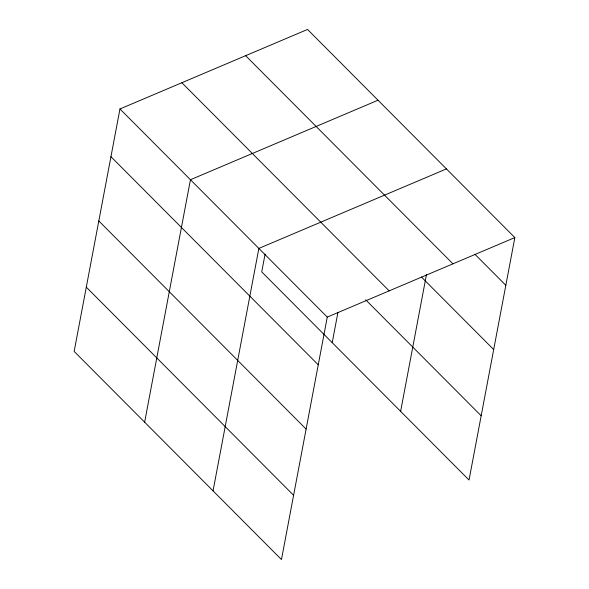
<?xml version="1.0" encoding="UTF-8"?>
<svg xmlns="http://www.w3.org/2000/svg" width="589" height="589" viewBox="0 0 589 589"><rect width="100%" height="100%" fill="white"/><g stroke="black" fill="none" stroke-linecap="round" stroke-linejoin="round"><path stroke-width="0.88" d="M119.965 108.965L74.155 351.412L281.461 559.55L327.27 317.103L119.965 108.965L307.539 29.45L514.845 237.588L469.035 480.035L261.73 271.897L265.102 254.05M144.636 422.18L190.446 179.733L378.028 100.218M213.049 490.865L258.858 248.418L446.44 168.903M332.218 342.665L337.946 312.317M400.623 411.35L426.458 274.636M327.27 317.103L514.845 237.588M474.852 254.205L505.833 285.304M245.642 55.69L452.948 263.828M421.407 276.992L493.685 349.564M181.861 82.725L389.167 290.863M365.659 299.786L481.176 415.775M110.946 156.689L318.251 364.827M98.805 220.949L306.111 429.086M86.296 287.152L293.602 495.29"/></g></svg>
